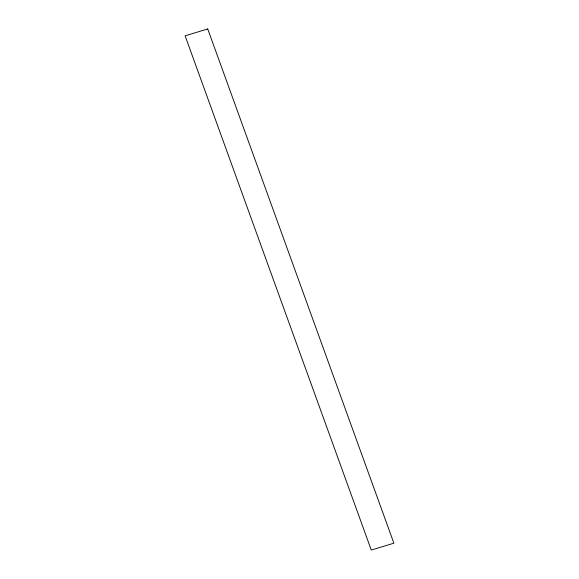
<?xml version="1.0" encoding="UTF-8"?>
<svg xmlns="http://www.w3.org/2000/svg" width="579" height="579" viewBox="0 0 579 579"><rect width="100%" height="100%" fill="white"/><g stroke="black" fill="none" stroke-linecap="round" stroke-linejoin="round"><path stroke-width="0.87" d="M207.731 28.95L185.114 35.811L371.269 550.05L393.886 543.189L207.731 28.95"/></g></svg>
